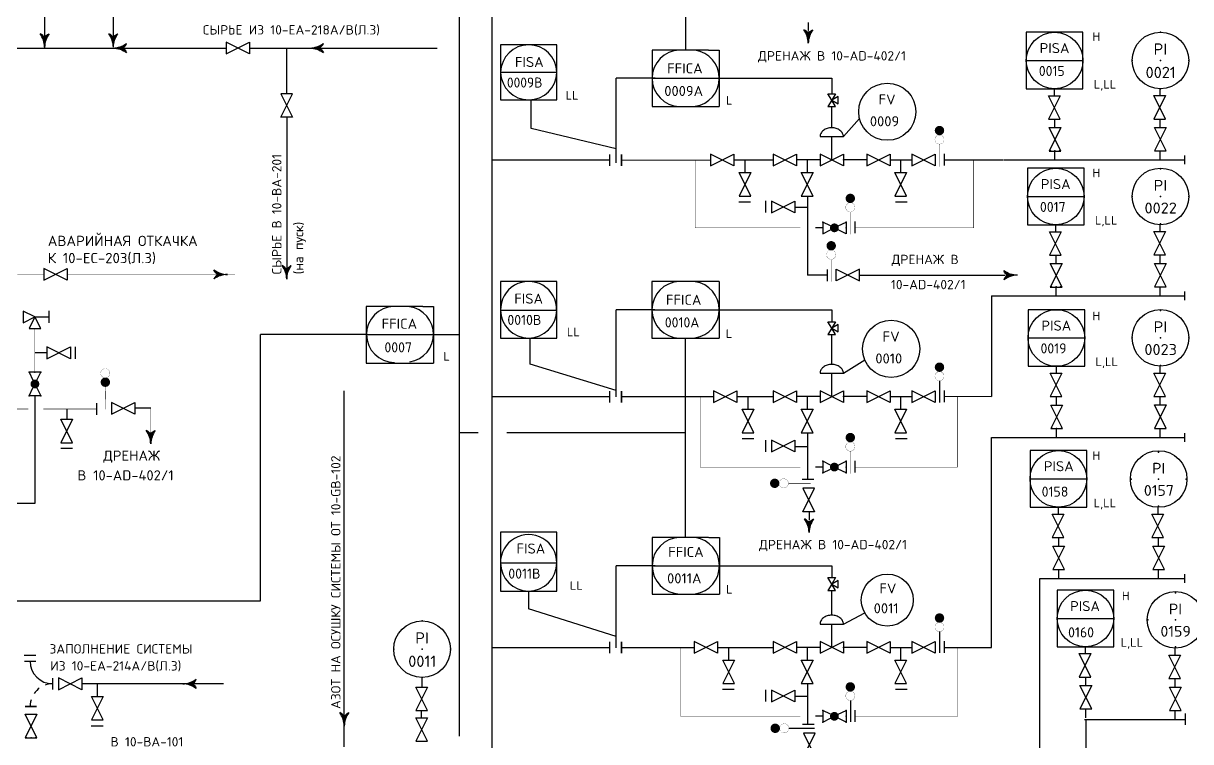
# Model space of a CAD drawing. Extents: x 270 to 589, y 86 to 206.
# Drawn here: x 295.87 to 312.08, y 100.51 to 110.49 of the extents above; entities that cross this region are included whole.
import ezdxf
from ezdxf.enums import TextEntityAlignment as Align

# ---------------------------------------------------------------- set-up
doc = ezdxf.new("R2010")
doc.units = 0
doc.header["$MEASUREMENT"] = 0
for name, pattern in [('DASH', [0.15625, 0.09375, -0.0625]), ('DASHED', [0.1875, 0.125, -0.0625]), ('SDASH', [0.09375, 0.046875, -0.046875])]:
    doc.linetypes.add(name, pattern=pattern)
doc.layers.get('0').update_dxf_attribs({"linetype": 'CONTINUOUS'})
for name, color, linetype in [('IN-ATTRIBS', 7, 'CONTINUOUS'), ('IN-EQUIPMENT', 7, 'CONTINUOUS'), ('IN-INST-TAP', 7, 'CONTINUOUS'), ('IN-INSTRUMENT', 7, 'SDASH'), ('IN-MAJ-PROC', 3, 'CONTINUOUS'), ('IN-MIN-PROC', 7, 'CONTINUOUS')]:
    doc.layers.add(name, color=color, linetype=linetype)
doc.styles.add('ATTRIBS', font='SIMPLEX', dxfattribs={"width": 0.8, "height": 0.125})
doc.styles.add('NARROW', font='simplex', dxfattribs={"width": 0.75, "height": 0.1})
doc.styles.add('S1', font='SIMPLEX.shx')
doc.styles.add('SIMPLEX', font='SIMPLEX')

# ---------------------------------------------------------------- blocks, each defined once
blk = doc.blocks.new('BUBTEXT')
at = {"layer": 'IN-ATTRIBS'}
for p in [(0, 0.25), (-0.25, 0), (0, 0), (0.25, 0), (0, -0.25)]:
    blk.add_point(p, dxfattribs=at)
at = {"layer": 'IN-ATTRIBS', "flags": 1}
for tag, style, width, p in [('IDNUM', 'ATTRIBS', 0.8, (0.009, 0.584)), ('DWGNO', 'ATTRIBS', 0.8, (0.003, 0.447)), ('FILENO', 'ATTRIBS', 0.8, (-0.003, 0.311)), ('LOC', 'ATTRIBS', 0.8, (-0.08, -0.422)), ('SIG', 'ATTRIBS', 0.8, (-0.087, -0.563)), ('INSTALL', 'ATTRIBS', 0.8, (-0.087, -0.699)), ('SERV', 'ATTRIBS', 0.8, (-0.083, -0.838)), ('DATE', 'ATTRIBS', 0.8, (-0.088, -0.969)), ('DES', 'NARROW', 0.75, (-0.087, -1.102)), ('CSYS', 'NARROW', 0.75, (-0.087, -1.243))]:
    blk.add_attdef(tag, text='', height=0.1, dxfattribs=dict(at, style=style, width=width)).set_placement(p, align=Align.CENTER)
at = {"layer": 'IN-ATTRIBS', "style": 'ATTRIBS', "flags": 1}
blk.add_attdef('SYSCDI', text='', height=0.1, dxfattribs=at).set_placement((-0.312, 0.312), align=Align.RIGHT)
at = {"layer": 'IN-ATTRIBS', "style": 'S1'}
for tag, p in [('XT', (0.324, 0.257)), ('A1', (0.323, 0.115)), ('A2', (0.323, -0.035)), ('A3', (0.323, -0.185)), ('RES', (0.323, -0.342))]:
    blk.add_attdef(tag, p, '', height=0.1, dxfattribs=at)
at = {"layer": 'IN-ATTRIBS', "style": 'ATTRIBS'}
blk.add_attdef('SYSCDV', text='', height=0.1, dxfattribs=at).set_placement((-0.312, 0.141), align=Align.RIGHT)
at = {"layer": 'IN-ATTRIBS', "style": 'S1'}
for tag, p in [('INSTTYPE', (0, 0.05)), ('TAGNUM', (0.002, -0.156)), ('MD', (0.402, -0.565)), ('SZ', (0.402, -0.696))]:
    blk.add_attdef(tag, text='', height=0.1, dxfattribs=at).set_placement(p, align=Align.CENTER)
blk = doc.blocks.new('VALVTEXT')
at = {"layer": 'IN-ATTRIBS'}
for p in [(0, 0.0625), (0, 0), (0.25, 0.0625), (0.25, 0), (0, -0.0625), (0.25, -0.0625)]:
    blk.add_point(p, dxfattribs=at)
at = {"layer": 'IN-ATTRIBS', "style": 'S1', "flags": 1}
for tag, p in [('IDNUM', (0.125, 0.5625)), ('DWGNO', (0.125, 0.4375)), ('FILENO', (0.125, 0.3125))]:
    blk.add_attdef(tag, text='', height=0.1, dxfattribs=at).set_placement(p, align=Align.CENTER)
at = {"layer": 'IN-ATTRIBS', "style": 'S1'}
for tag, p in [('MODE', (0.125, 0.078125)), ('SIZE', (0.125, -0.1875))]:
    blk.add_attdef(tag, text='', height=0.1, dxfattribs=at).set_placement(p, align=Align.CENTER)
blk = doc.blocks.new('PH35')
at = {"layer": 'IN-ATTRIBS'}
for p in [(0, 0.25), (-0.25, 0), (0, 0), (0.25, 0), (0, -0.25)]:
    blk.add_point(p, dxfattribs=at)
at = {"layer": 'IN-ATTRIBS', "flags": 1}
for tag, style, width, p in [('IDNUM', 'ATTRIBS', 0.8, (0.009, 0.584)), ('DWGNO', 'ATTRIBS', 0.8, (0.003, 0.447)), ('FILENO', 'ATTRIBS', 0.8, (-0.003, 0.311)), ('LOC', 'ATTRIBS', 0.8, (-0.08, -0.422)), ('SIG', 'ATTRIBS', 0.8, (-0.087, -0.563)), ('INSTALL', 'ATTRIBS', 0.8, (-0.087, -0.699)), ('SERV', 'ATTRIBS', 0.8, (-0.083, -0.838)), ('DATE', 'ATTRIBS', 0.8, (-0.088, -0.969)), ('DES', 'NARROW', 0.75, (-0.087, -1.102)), ('CSYS', 'NARROW', 0.75, (-0.087, -1.243))]:
    blk.add_attdef(tag, text='', height=0.1, dxfattribs=dict(at, style=style, width=width)).set_placement(p, align=Align.CENTER)
at = {"layer": 'IN-ATTRIBS', "style": 'ATTRIBS', "flags": 1}
blk.add_attdef('SYSCDI', text='', height=0.1, dxfattribs=at).set_placement((-0.312, 0.312), align=Align.RIGHT)
at = {"layer": 'IN-ATTRIBS', "style": 'S1'}
for tag, p in [('XT', (0.324, 0.257)), ('A1', (0.323, 0.115)), ('A2', (0.323, -0.035)), ('A3', (0.323, -0.185)), ('RES', (0.323, -0.342))]:
    blk.add_attdef(tag, p, '', height=0.1, dxfattribs=at)
at = {"layer": 'IN-ATTRIBS', "style": 'ATTRIBS'}
blk.add_attdef('SYSCDV', text='', height=0.1, dxfattribs=at).set_placement((-0.312, 0.141), align=Align.RIGHT)
at = {"layer": 'IN-ATTRIBS', "style": 'S1'}
for tag, p in [('INSTTYPE', (0, 0.05)), ('TAGNUM', (0.002, -0.156)), ('MD', (0.402, -0.565)), ('SZ', (0.402, -0.696))]:
    blk.add_attdef(tag, text='', height=0.1, dxfattribs=at).set_placement(p, align=Align.CENTER)

msp = doc.modelspace()

# ---------------------------------------------------------------- linework, layer by layer
at = {"color": 3, "linetype": 'CONTINUOUS'}
for p, q in [((297.123, 110.291), (297.123, 114.91)), ((288.98, 110.147), (298.688, 110.147)), ((299.013, 110.147), (301.616, 110.147)), ((309.313, 101.819), (309.313, 104.737)), ((309.313, 104.737), (309.313, 104.729)), ((309.983, 101.739), (309.983, 102.778)), ((309.983, 98.046), (309.983, 101.739)), ((310.621, 100.82), (310.621, 99.805)), ((310.621, 100.82), (310.621, 100.82))]:
    msp.add_line(p, q, dxfattribs=at)
at = {"color": 5, "linetype": 'CONTINUOUS'}
for p, q in [((296.168, 114.17), (296.168, 110.147)), ((306.77, 110.34), (306.77, 110.375)), ((299.529, 109.512), (299.529, 110.147)), ((299.529, 109.187), (299.529, 106.937)), ((306.759, 108.082), (306.759, 107.523)), ((306.97, 107.649), (306.872, 107.649)), ((307.03, 106.991), (306.759, 106.991)), ((309.548, 106.99), (309.512, 106.99)), ((296.476, 105.132), (296.476, 104.989)), ((297.421, 105.146), (297.642, 105.146)), ((297.642, 104.772), (297.642, 104.807)), ((306.759, 104.794), (306.759, 104.156)), ((306.97, 104.326), (306.872, 104.326)), ((306.781, 103.542), (306.781, 103.577)), ((298.21, 101.313), (298.246, 101.313)), ((306.759, 101.309), (306.759, 100.752)), ((300.328, 100.851), (300.328, 100.887)), ((306.97, 100.863), (306.872, 100.863))]:
    msp.add_line(p, q, dxfattribs=at)
at = {"color": 7, "linetype": 'CONTINUOUS'}
for p, q in [((305.071, 110.12), (305.071, 112.216)), ((301.923, 111.14), (301.923, 100.584)), ((305.387, 110.12), (305.534, 110.12)), ((305.534, 110.12), (305.534, 109.665)), ((302.496, 109.81), (303.281, 109.81)), ((304.104, 108.552), (304.104, 109.727)), ((304.644, 109.727), (304.104, 109.727)), ((305.492, 109.727), (307.095, 109.727)), ((305.534, 109.727), (305.534, 109.334)), ((307.095, 109.727), (307.095, 109.512)), ((302.924, 109.029), (302.924, 109.427)), ((305.387, 109.334), (305.534, 109.334)), ((307.095, 109.039), (307.095, 109.333)), ((307.258, 108.917), (307.482, 109.168)), ((304.104, 108.746), (302.924, 109.029)), ((305.532, 106.904), (305.532, 106.449)), ((301.421, 106.558), (301.567, 106.558)), ((301.567, 106.558), (301.567, 106.103)), ((302.499, 106.506), (303.277, 106.506)), ((304.104, 105.299), (304.104, 106.51)), ((304.641, 106.51), (304.104, 106.51)), ((305.489, 106.51), (307.095, 106.51)), ((307.095, 106.51), (307.095, 106.345)), ((305.532, 106.449), (305.532, 106.117)), ((299.165, 102.468), (299.165, 106.165)), ((300.634, 106.165), (299.165, 106.165)), ((301.567, 106.165), (301.923, 106.165)), ((307.095, 105.751), (307.095, 106.166)), ((301.567, 106.103), (301.567, 105.771)), ((302.907, 105.756), (302.907, 106.117)), ((305.063, 106.117), (305.063, 103.348)), ((305.385, 106.117), (305.532, 106.117)), ((301.421, 105.771), (301.567, 105.771)), ((304.104, 105.389), (302.907, 105.756)), ((307.258, 105.629), (307.553, 105.816)), ((301.923, 104.805), (302.185, 104.805)), ((302.583, 104.805), (305.063, 104.805)), ((305.389, 103.348), (305.536, 103.348)), ((305.536, 103.348), (305.536, 102.893)), ((302.496, 102.993), (303.281, 102.993)), ((304.104, 101.815), (304.104, 102.954)), ((304.644, 102.954), (304.104, 102.954)), ((305.493, 102.954), (307.095, 102.954)), ((307.095, 102.954), (307.095, 102.789)), ((305.536, 102.893), (305.536, 102.561)), ((302.888, 102.603), (302.888, 102.356)), ((307.095, 102.266), (307.095, 102.61)), ((295.46, 102.468), (299.165, 102.468)), ((305.389, 102.561), (305.536, 102.561)), ((304.104, 101.973), (302.888, 102.356)), ((307.258, 102.144), (307.554, 102.298))]:
    msp.add_line(p, q, dxfattribs=at)
at = {"linetype": 'CONTINUOUS'}
for p, q in [((309.797, 109.974), (310.583, 109.974)), ((304.601, 109.727), (305.534, 109.727)), ((309.813, 108.085), (310.599, 108.085)), ((304.599, 106.51), (305.532, 106.51)), ((300.634, 106.165), (301.567, 106.165)), ((309.821, 106.119), (310.607, 106.119)), ((309.849, 104.16), (310.636, 104.16)), ((304.602, 102.954), (305.536, 102.954)), ((310.225, 102.222), (311.011, 102.222))]:
    msp.add_line(p, q, dxfattribs=at)
at = {"color": 2, "linetype": 'CONTINUOUS'}
for p, q in [((310.19, 109.484), (310.19, 109.581)), ((311.653, 109.486), (311.653, 109.582)), ((310.193, 109.041), (310.193, 109.159)), ((311.656, 109.043), (311.656, 109.161)), ((310.206, 107.595), (310.206, 107.692)), ((311.653, 107.597), (311.653, 107.693)), ((310.209, 107.152), (310.209, 107.27)), ((311.656, 107.154), (311.656, 107.272)), ((310.214, 105.629), (310.214, 105.726)), ((311.653, 105.631), (311.653, 105.727)), ((308.591, 105.524), (308.591, 105.224)), ((310.217, 105.186), (310.217, 105.304)), ((311.656, 105.188), (311.656, 105.306)), ((310.242, 103.67), (310.242, 103.766)), ((311.628, 103.67), (311.628, 103.766)), ((310.246, 103.227), (310.246, 103.345)), ((311.631, 103.227), (311.631, 103.345)), ((308.591, 102.04), (308.591, 101.743)), ((310.618, 101.733), (310.618, 101.829)), ((311.861, 101.712), (311.861, 101.809)), ((310.621, 101.29), (310.621, 101.408)), ((311.864, 101.269), (311.864, 101.387)), ((307.354, 101.083), (307.354, 100.786)), ((306.5, 100.695), (306.856, 100.695))]:
    msp.add_line(p, q, dxfattribs=at)
at = {"color": 2}
for p, q in [((306.933, 108.917), (307.258, 108.917)), ((307.095, 108.592), (307.095, 108.917)), ((306.933, 108.673), (306.933, 108.511)), ((306.933, 108.511), (307.258, 108.673)), ((307.258, 108.511), (306.933, 108.673)), ((307.258, 108.673), (307.258, 108.511)), ((305.973, 108.091), (305.811, 108.416)), ((305.811, 108.416), (305.973, 108.416)), ((305.973, 108.416), (305.811, 108.091)), ((306.836, 108.091), (306.673, 108.416)), ((306.673, 108.416), (306.836, 108.416)), ((306.836, 108.416), (306.673, 108.091)), ((308.135, 108.091), (307.973, 108.416)), ((308.135, 108.416), (307.973, 108.091)), ((307.973, 108.416), (308.135, 108.416)), ((305.811, 108.091), (305.973, 108.091)), ((306.673, 108.091), (306.836, 108.091)), ((307.973, 108.091), (308.135, 108.091)), ((305.808, 108.01), (305.97, 108.01)), ((306.177, 108.023), (306.177, 107.861)), ((306.258, 107.858), (306.583, 108.021)), ((306.583, 107.858), (306.258, 108.021)), ((306.258, 108.021), (306.258, 107.858)), ((306.583, 108.021), (306.583, 107.858)), ((307.979, 108.01), (308.141, 108.01)), ((307.03, 107.072), (307.03, 106.91)), ((296.201, 105.994), (296.201, 105.831)), ((296.526, 105.831), (296.201, 105.994)), ((296.201, 105.831), (296.526, 105.994)), ((296.526, 105.994), (296.526, 105.831)), ((296.592, 105.994), (296.592, 105.831)), ((306.933, 105.629), (307.258, 105.629)), ((307.095, 105.304), (307.095, 105.629)), ((306.933, 105.385), (306.933, 105.223)), ((306.933, 105.223), (307.258, 105.385)), ((307.258, 105.223), (306.933, 105.385)), ((307.258, 105.385), (307.258, 105.223)), ((308.208, 105.223), (308.533, 105.385)), ((308.533, 105.223), (308.208, 105.385)), ((308.208, 105.385), (308.208, 105.223)), ((308.533, 105.385), (308.533, 105.223)), ((306.015, 104.803), (305.853, 105.128)), ((305.853, 105.128), (306.015, 105.128)), ((306.015, 105.128), (305.853, 104.803)), ((306.836, 104.803), (306.673, 105.128)), ((306.673, 105.128), (306.836, 105.128)), ((306.836, 105.128), (306.673, 104.803)), ((308.135, 104.803), (307.973, 105.128)), ((308.135, 105.128), (307.973, 104.803)), ((307.973, 105.128), (308.135, 105.128)), ((296.557, 104.989), (296.395, 104.664)), ((296.557, 104.664), (296.395, 104.989)), ((296.395, 104.989), (296.557, 104.989)), ((305.85, 104.722), (306.013, 104.722)), ((305.853, 104.803), (306.015, 104.803)), ((306.177, 104.7), (306.177, 104.538)), ((306.258, 104.697), (306.258, 104.535)), ((306.583, 104.535), (306.258, 104.697)), ((306.258, 104.535), (306.583, 104.697)), ((306.583, 104.697), (306.583, 104.535)), ((306.673, 104.803), (306.836, 104.803)), ((307.973, 104.803), (308.135, 104.803)), ((307.979, 104.722), (308.141, 104.722)), ((296.395, 104.664), (296.557, 104.664)), ((296.395, 104.588), (296.557, 104.588)), ((306.933, 102.144), (307.258, 102.144)), ((307.095, 101.819), (307.095, 102.144)), ((307.258, 101.738), (306.933, 101.901)), ((306.933, 101.738), (307.258, 101.901)), ((306.933, 101.901), (306.933, 101.738)), ((307.258, 101.901), (307.258, 101.738)), ((305.746, 101.643), (305.583, 101.318)), ((305.746, 101.318), (305.583, 101.643)), ((305.583, 101.643), (305.746, 101.643)), ((306.836, 101.643), (306.673, 101.318)), ((306.836, 101.318), (306.673, 101.643)), ((306.673, 101.643), (306.836, 101.643)), ((308.135, 101.643), (307.973, 101.318)), ((308.135, 101.318), (307.973, 101.643)), ((307.973, 101.643), (308.135, 101.643)), ((305.583, 101.318), (305.746, 101.318)), ((306.673, 101.318), (306.836, 101.318)), ((307.973, 101.318), (308.135, 101.318)), ((296.982, 101.137), (296.82, 100.812)), ((296.82, 101.137), (296.982, 101.137)), ((296.982, 100.812), (296.82, 101.137)), ((305.58, 101.237), (305.743, 101.237)), ((306.177, 101.228), (306.177, 101.066)), ((306.258, 101.063), (306.583, 101.226)), ((306.583, 101.063), (306.258, 101.226)), ((306.258, 101.226), (306.258, 101.063)), ((306.583, 101.226), (306.583, 101.063)), ((307.979, 101.237), (308.141, 101.237)), ((296.82, 100.812), (296.982, 100.812)), ((296.817, 100.731), (296.979, 100.731))]:
    msp.add_line(p, q, dxfattribs=at)
at = {"color": 5}
for p, q in [((305.895, 108.416), (305.895, 108.592)), ((306.758, 108.416), (306.758, 108.592)), ((308.057, 108.416), (308.057, 108.592)), ((306.583, 107.936), (306.759, 107.936)), ((306.759, 107.596), (306.759, 106.991)), ((296.201, 105.912), (296.031, 105.912)), ((296.887, 105.212), (296.887, 105.049)), ((305.937, 105.128), (305.937, 105.304)), ((306.758, 105.128), (306.758, 105.304)), ((308.057, 105.128), (308.057, 105.304)), ((306.583, 104.613), (306.759, 104.613)), ((306.684, 104.156), (306.846, 104.156)), ((305.668, 101.643), (305.668, 101.819)), ((306.758, 101.643), (306.758, 101.819)), ((308.057, 101.643), (308.057, 101.819)), ((296.904, 101.137), (296.904, 101.313)), ((306.583, 101.141), (306.759, 101.141)), ((306.691, 100.752), (306.853, 100.752))]:
    msp.add_line(p, q, dxfattribs=at)
for points in [[(306.77, 110.215, 0.150368), (306.708, 110.402)], [(306.77, 110.34, 0.206864), (306.708, 110.402)], [(306.77, 110.34, -0.206864), (306.833, 110.402)], [(296.168, 110.158, 0.150368), (296.106, 110.346, 0.150368)], [(296.168, 110.283, 0.206864), (296.106, 110.346, 0.206864)], [(296.168, 110.283, -0.206864), (296.231, 110.346, -0.206864)], [(299.529, 107.062, 0.206864), (299.467, 107.124, 0.206864)], [(299.529, 107.062, -0.206864), (299.592, 107.124, -0.206864)], [(299.529, 106.937, -0.150368), (299.592, 107.124, -0.150368)], [(309.548, 106.99, -0.206864), (309.485, 107.053)], [(309.673, 106.99, -0.150368), (309.485, 107.053)], [(309.548, 106.99, 0.206864), (309.485, 106.928)], [(297.642, 104.647, 0.150368), (297.58, 104.835, 0.150368)], [(297.642, 104.772, 0.206864), (297.58, 104.835, 0.206864)], [(297.642, 104.772, -0.206864), (297.705, 104.835, -0.206864)], [(306.781, 103.417, 0.150368), (306.719, 103.604)], [(306.781, 103.542, 0.206864), (306.719, 103.604)], [(306.781, 103.542, -0.206864), (306.844, 103.604)], [(298.085, 101.313, 0.150368), (298.273, 101.376, 0.150368)], [(298.21, 101.313, 0.206864), (298.273, 101.376, 0.206864)], [(298.21, 101.313, -0.206864), (298.273, 101.251, -0.206864)], [(300.328, 100.851, 0.206864), (300.266, 100.914)], [(300.328, 100.726, 0.150368), (300.266, 100.914)], [(300.328, 100.851, -0.206864), (300.391, 100.914)]]:
    msp.add_lwpolyline(points, format="xyb", dxfattribs=at)
at = {"color": 5, "linetype": 'CONTINUOUS'}
for points, const_width in [([(306.77, 110.36), (306.77, 110.36)], 0.04), ([(306.77, 110.389), (306.77, 110.34)], 0.006), ([(309.499, 106.99), (309.548, 106.99)], 0.006), ([(309.528, 106.99), (309.528, 106.99)], 0.04), ([(295.703, 105.132), (295.942, 105.132)], 0.006), ([(296.151, 105.132), (296.887, 105.132)], 0.006), ([(297.642, 105.146), (297.642, 104.821)], 0.006), ([(297.642, 104.792), (297.642, 104.792)], 0.04), ([(297.642, 104.821), (297.642, 104.772)], 0.006), ([(306.781, 103.562), (306.781, 103.562)], 0.04), ([(306.781, 103.59), (306.781, 103.542)], 0.006), ([(298.259, 101.313), (298.21, 101.313)], 0.006), ([(298.231, 101.313), (298.231, 101.313)], 0.04), ([(300.328, 100.872), (300.328, 100.872)], 0.04), ([(300.328, 100.9), (300.328, 100.851)], 0.006)]:
    msp.add_lwpolyline(points, dxfattribs=dict(at, const_width=const_width))
for points in [[(309.797, 110.367), (309.797, 109.581), (310.583, 109.581), (310.583, 110.367)], [(309.813, 108.478), (309.813, 107.692), (310.599, 107.692), (310.599, 108.478)], [(309.821, 106.512), (309.821, 105.726), (310.607, 105.726), (310.607, 106.512)], [(309.849, 104.553), (309.849, 103.766), (310.636, 103.766), (310.636, 104.553)], [(310.225, 102.616), (310.225, 101.829), (311.011, 101.829), (311.011, 102.616)]]:
    msp.add_lwpolyline(points, close=True)
at = {"color": 3}
for points in [[(297.123, 110.283, 0.206864), (297.061, 110.346, 0.206864)], [(297.123, 110.158, -0.150368), (297.186, 110.346, -0.150368)], [(297.123, 110.283, -0.206864), (297.186, 110.346, -0.206864)], [(297.243, 110.147, 0.206864), (297.306, 110.209, 0.206864)], [(299.976, 110.147, 0.206864), (300.039, 110.209, 0.206864)], [(297.118, 110.147, -0.150368), (297.306, 110.084, -0.150368)], [(297.243, 110.147, -0.206864), (297.306, 110.084, -0.206864)], [(299.851, 110.147, -0.150368), (300.039, 110.084, -0.150368)], [(299.976, 110.147, -0.206864), (300.039, 110.084, -0.206864)]]:
    msp.add_lwpolyline(points, format="xyb", dxfattribs=at)
at = {"color": 2}
for points in [[(298.688, 110.065), (299.013, 110.228), (299.013, 110.065), (298.688, 110.228)], [(299.448, 109.512), (299.611, 109.187), (299.448, 109.187), (299.611, 109.512)], [(310.265, 109.159), (310.103, 109.484), (310.265, 109.484), (310.103, 109.159)], [(311.728, 109.161), (311.566, 109.486), (311.728, 109.486), (311.566, 109.161)], [(310.276, 108.716), (310.114, 109.041), (310.276, 109.041), (310.114, 108.716)], [(311.739, 108.718), (311.577, 109.043), (311.739, 109.043), (311.577, 108.718)], [(305.413, 108.511), (305.738, 108.673), (305.738, 108.511), (305.413, 108.673)], [(308.208, 108.511), (308.533, 108.673), (308.533, 108.511), (308.208, 108.673)], [(310.281, 107.27), (310.119, 107.595), (310.281, 107.595), (310.119, 107.27)], [(311.728, 107.272), (311.566, 107.597), (311.728, 107.597), (311.566, 107.272)], [(310.293, 106.827), (310.13, 107.152), (310.293, 107.152), (310.13, 106.827)], [(311.739, 106.829), (311.577, 107.154), (311.739, 107.154), (311.577, 106.829)], [(296.158, 106.921), (296.483, 107.083), (296.483, 106.921), (296.158, 107.083)], [(296.115, 106.249), (296.034, 106.412), (295.871, 106.493), (295.871, 106.33), (296.034, 106.412), (295.953, 106.249)], [(310.289, 105.304), (310.127, 105.629), (310.289, 105.629), (310.127, 105.304)], [(311.728, 105.306), (311.566, 105.631), (311.728, 105.631), (311.566, 105.306)], [(305.455, 105.223), (305.78, 105.385), (305.78, 105.223), (305.455, 105.385)], [(297.096, 105.058), (297.421, 105.221), (297.421, 105.058), (297.096, 105.221)], [(310.301, 104.861), (310.138, 105.186), (310.301, 105.186), (310.138, 104.861)], [(311.739, 104.863), (311.577, 105.188), (311.739, 105.188), (311.577, 104.863)], [(310.318, 103.345), (310.155, 103.67), (310.318, 103.67), (310.155, 103.345)], [(311.703, 103.345), (311.541, 103.67), (311.703, 103.67), (311.541, 103.345)], [(310.329, 102.902), (310.166, 103.227), (310.329, 103.227), (310.166, 102.902)], [(311.715, 102.902), (311.552, 103.227), (311.715, 103.227), (311.552, 102.902)], [(305.186, 101.738), (305.511, 101.901), (305.511, 101.738), (305.186, 101.901)], [(308.208, 101.738), (308.533, 101.901), (308.533, 101.738), (308.208, 101.901)], [(310.693, 101.408), (310.531, 101.733), (310.693, 101.733), (310.531, 101.408)], [(311.936, 101.387), (311.774, 101.712), (311.936, 101.712), (311.774, 101.387)], [(296.361, 101.232), (296.686, 101.395), (296.686, 101.232), (296.361, 101.395)], [(310.705, 100.965), (310.542, 101.29), (310.705, 101.29), (310.542, 100.965)], [(301.484, 100.943), (301.321, 101.268), (301.484, 101.268), (301.321, 100.943)], [(311.948, 100.944), (311.785, 101.269), (311.948, 101.269), (311.785, 100.944)], [(296.061, 100.565), (295.898, 100.89), (296.061, 100.89), (295.898, 100.565)], [(301.484, 100.516), (301.321, 100.841), (301.484, 100.841), (301.321, 100.516)]]:
    msp.add_lwpolyline(points, close=True, dxfattribs=at)
for points in [[(303.281, 109.738), (303.281, 110.192), (302.495, 110.192), (302.495, 109.738)], [(305.384, 110.12), (304.601, 110.12), (304.601, 109.667)], [(302.495, 109.738), (302.495, 109.427), (303.281, 109.427), (303.281, 109.738)], [(304.601, 109.667), (304.601, 109.334), (305.387, 109.334)], [(303.281, 106.45), (303.281, 106.904), (302.495, 106.904), (302.495, 106.45)], [(305.532, 106.904), (304.599, 106.904), (304.599, 106.45)], [(301.418, 106.558), (300.634, 106.558), (300.634, 106.104)], [(302.495, 106.45), (302.495, 106.117), (303.281, 106.117), (303.281, 106.45)], [(304.599, 106.45), (304.599, 106.117), (305.385, 106.117)], [(300.634, 106.104), (300.634, 105.771), (301.421, 105.771)], [(303.281, 102.965), (303.281, 103.419), (302.495, 103.419), (302.495, 102.965)], [(305.386, 103.348), (304.602, 103.348), (304.602, 102.894)], [(302.495, 102.965), (302.495, 102.603), (303.281, 102.603), (303.281, 102.965)], [(304.602, 102.894), (304.602, 102.561), (305.389, 102.561)]]:
    msp.add_lwpolyline(points)
at = {"color": 7, "linetype": 'CONTINUOUS'}
for points in [[(307.095, 109.422), (307.043, 109.512), (307.147, 109.512)], [(307.095, 109.422), (307.043, 109.333), (307.147, 109.333)], [(307.095, 109.422), (307.185, 109.371), (307.185, 109.474)], [(307.095, 106.256), (307.043, 106.345), (307.147, 106.345)], [(307.095, 106.256), (307.185, 106.204), (307.185, 106.308)], [(307.095, 106.256), (307.043, 106.166), (307.147, 106.166)], [(307.095, 102.7), (307.043, 102.789), (307.147, 102.789)], [(307.095, 102.7), (307.185, 102.648), (307.185, 102.751)], [(307.095, 102.7), (307.043, 102.61), (307.147, 102.61)]]:
    msp.add_lwpolyline(points, close=True, dxfattribs=at)
at = {"color": 2}
for points, const_width in [([(308.559, 109.001, 1), (308.624, 109.001, 1)], 0.065), ([(308.528, 108.876, 1), (308.655, 108.876, 1)], 0.0025), ([(307.321, 108.058, 1), (307.386, 108.058, 1)], 0.065), ([(307.29, 107.933, 1), (307.418, 107.933, 1)], 0.0025), ([(307.102, 107.649, 1), (307.163, 107.649, 1)], 0.0609), ([(307.056, 107.4, 1), (307.121, 107.4, 1)], 0.065), ([(307.024, 107.275, 1), (307.152, 107.275, 1)], 0.0025), ([(296.947, 105.629, -1), (297.075, 105.629, -1)], 0.0025), ([(308.559, 105.713, 1), (308.624, 105.713, 1)], 0.065), ([(296.034, 105.51, 1), (296.034, 105.449, 1)], 0.0609), ([(296.979, 105.504, -1), (297.044, 105.504, -1)], 0.065), ([(308.528, 105.588, 1), (308.655, 105.588, 1)], 0.0025), ([(307.321, 104.735, 1), (307.386, 104.735, 1)], 0.065), ([(307.29, 104.61, 1), (307.418, 104.61, 1)], 0.0025), ([(307.102, 104.325, 1), (307.163, 104.325, 1)], 0.0609), ([(306.304, 104.132, -1), (306.304, 104.067, -1)], 0.065), ([(306.429, 104.163, -1), (306.429, 104.035, -1)], 0.0025), ([(308.559, 102.228, 1), (308.624, 102.228, 1)], 0.065), ([(308.528, 102.103, 1), (308.655, 102.103, 1)], 0.0025), ([(307.321, 101.271, 1), (307.386, 101.271, 1)], 0.065), ([(307.29, 101.146, 1), (307.418, 101.146, 1)], 0.0025), ([(307.102, 100.862, 1), (307.163, 100.862, 1)], 0.0609), ([(306.311, 100.728, -1), (306.311, 100.663, -1)], 0.065), ([(306.436, 100.759, -1), (306.436, 100.632, -1)], 0.0025)]:
    msp.add_lwpolyline(points, format="xyb", close=True, dxfattribs=dict(at, const_width=const_width))
for points in [[(307.258, 108.917, 0.126822), (307.246, 108.962, 0.10607), (307.21, 109.003, 0.085783), (307.159, 109.029, 0.075445), (307.095, 109.039, 0.075445), (307.031, 109.029, 0.085783), (306.98, 109.003, 0.10607), (306.944, 108.962, 0.126822), (306.933, 108.917, 0.126822)], [(307.258, 105.629, 0.126822), (307.246, 105.674, 0.10607), (307.21, 105.715, 0.085783), (307.159, 105.741, 0.075445), (307.095, 105.751, 0.075445), (307.031, 105.741, 0.085783), (306.98, 105.715, 0.10607), (306.944, 105.674, 0.126822), (306.933, 105.629, 0.126822)], [(307.258, 102.144, 0.126822), (307.246, 102.189, 0.10607), (307.21, 102.231, 0.085783), (307.159, 102.257, 0.075445), (307.095, 102.266, 0.075445), (307.031, 102.257, 0.085783), (306.98, 102.231, 0.10607), (306.944, 102.189, 0.126822), (306.933, 102.144, 0.126822)]]:
    msp.add_lwpolyline(points, format="xyb", dxfattribs=at)
at = {"color": 2, "const_width": 0.005}
for points in [[(308.591, 108.814), (308.591, 108.501)], [(307.354, 107.871), (307.354, 107.558)], [(307.088, 107.213), (307.088, 106.9)], [(297.011, 105.441), (297.012, 105.129)], [(307.354, 104.547), (307.354, 104.235)], [(306.492, 104.099), (306.804, 104.099)]]:
    msp.add_lwpolyline(points, dxfattribs=at)
at = {"color": 2}
for points in [[(307.078, 107.676), (306.97, 107.73), (306.97, 107.568), (307.078, 107.622)], [(307.187, 107.676), (307.295, 107.73), (307.295, 107.568), (307.187, 107.622)], [(296.061, 105.534), (296.115, 105.642), (295.953, 105.642), (296.007, 105.534)], [(296.061, 105.425), (296.115, 105.317), (295.953, 105.317), (296.007, 105.425)], [(307.078, 104.353), (306.97, 104.407), (306.97, 104.244), (307.078, 104.298)], [(307.187, 104.353), (307.295, 104.407), (307.295, 104.244), (307.187, 104.298)], [(307.078, 100.89), (306.97, 100.944), (306.97, 100.781), (307.078, 100.835)], [(307.187, 100.89), (307.295, 100.944), (307.295, 100.781), (307.187, 100.835)]]:
    msp.add_lwpolyline(points, dxfattribs=at)
for centre, radius in [((310.19, 109.974), 0.393), ((311.659, 109.975), 0.393), ((307.867, 109.263), 0.397), ((310.206, 108.085), 0.393), ((311.659, 108.086), 0.393), ((310.214, 106.119), 0.393), ((311.659, 106.12), 0.393), ((307.92, 105.967), 0.397), ((310.242, 104.16), 0.393), ((311.634, 104.159), 0.393), ((307.867, 102.477), 0.361), ((310.618, 102.222), 0.393), ((311.867, 102.202), 0.393), ((301.408, 101.794), 0.393)]:
    msp.add_circle(centre, radius)
at = {"color": 5}
for centre, start, end in [((307.106, 110.207), 144.4623, 178.6678), ((296.504, 110.15), 144.4623, 178.6678), ((299.194, 106.929), 1.3322, 35.5377), ((309.681, 106.655), 91.3322, 125.5377), ((297.978, 104.639), 144.4623, 178.6678), ((307.117, 103.409), 144.4623, 178.6678), ((298.077, 100.977), 54.4623, 88.6678), ((300.664, 100.719), 144.4623, 178.6678)]:
    msp.add_arc(centre, 0.336, start, end, dxfattribs=at)
at = {"color": 3}
for centre, start, end in [((296.787, 110.15), 1.3322, 35.5377), ((297.11, 110.483), 271.3322, 305.5377), ((299.843, 110.483), 271.3322, 305.5377)]:
    msp.add_arc(centre, 0.336, start, end, dxfattribs=at)
for centre, radius, start, end in [((302.89, 109.801), 0.391, 1.2785, 178.7215), ((304.994, 109.727), 0.393, 91.677, 180), ((305.146, 109.733), 0.387, 359.1921, 81.9757), ((302.89, 109.818), 0.391, 181.2785, 358.7215), ((304.994, 109.727), 0.393, 180, 268.323), ((305.146, 109.722), 0.387, 278.0243, 0.8079), ((302.888, 106.515), 0.389, 358.5946, 181.4054), ((304.992, 106.51), 0.393, 91.677, 180), ((305.145, 106.517), 0.387, 359.073, 82.018), ((301.028, 106.165), 0.393, 91.677, 180), ((301.179, 106.169), 0.388, 359.2933, 81.8745), ((302.888, 106.506), 0.389, 180.0133, 359.9867), ((304.992, 106.51), 0.393, 180, 268.323), ((305.145, 106.504), 0.387, 277.982, 0.927), ((301.028, 106.172), 0.393, 181.007, 269.33), ((301.179, 106.169), 0.388, 279.1325, 1.7137), ((302.888, 102.995), 0.392, 359.6931, 180.3069), ((304.996, 102.954), 0.393, 91.677, 180), ((305.149, 102.961), 0.387, 359.073, 82.018), ((302.888, 102.995), 0.392, 180.2695, 359.7305), ((304.996, 102.954), 0.393, 180, 268.323), ((305.149, 102.948), 0.387, 277.982, 0.927)]:
    msp.add_arc(centre, radius, start, end)
for p in [(306.933, 108.592), (307.258, 108.592), (306.933, 105.304), (307.258, 105.304), (306.933, 101.819), (307.258, 101.819)]:
    msp.add_point(p)
at = {"color": 5}
for points in [[(306.729, 110.368), (306.724, 110.394), (306.708, 110.402)], [(306.746, 110.332), (306.739, 110.383), (306.729, 110.368), (306.724, 110.394)], [(306.759, 110.294), (306.752, 110.371), (306.746, 110.332), (306.739, 110.383)], [(306.767, 110.255), (306.762, 110.356), (306.759, 110.294), (306.752, 110.371)], [(306.774, 110.255), (306.778, 110.356), (306.782, 110.294), (306.789, 110.371)], [(306.782, 110.294), (306.789, 110.371), (306.794, 110.332), (306.802, 110.383)], [(306.794, 110.332), (306.802, 110.383), (306.812, 110.368), (306.817, 110.394)], [(306.812, 110.368), (306.817, 110.394), (306.833, 110.402)], [(296.127, 110.312), (296.122, 110.338), (296.106, 110.346)], [(296.144, 110.275), (296.137, 110.327), (296.127, 110.312), (296.122, 110.338)], [(296.157, 110.237), (296.15, 110.314), (296.144, 110.275), (296.137, 110.327)], [(296.165, 110.198), (296.16, 110.299), (296.157, 110.237), (296.15, 110.314)], [(296.168, 110.158), (296.168, 110.283), (296.165, 110.198), (296.16, 110.299)], [(296.168, 110.158), (296.168, 110.283), (296.172, 110.198), (296.176, 110.299)], [(296.172, 110.198), (296.176, 110.299), (296.18, 110.237), (296.187, 110.314)], [(296.18, 110.237), (296.187, 110.314), (296.192, 110.275), (296.2, 110.327)], [(296.192, 110.275), (296.2, 110.327), (296.209, 110.312), (296.214, 110.338)], [(296.209, 110.312), (296.214, 110.338), (296.231, 110.346)], [(306.77, 110.215), (306.77, 110.34), (306.767, 110.255), (306.762, 110.356)], [(306.77, 110.215), (306.77, 110.34), (306.774, 110.255), (306.778, 110.356)], [(299.488, 107.09), (299.483, 107.116), (299.467, 107.124)], [(299.505, 107.054), (299.498, 107.106), (299.488, 107.09), (299.483, 107.116)], [(299.554, 107.054), (299.561, 107.106), (299.571, 107.09), (299.576, 107.116)], [(299.571, 107.09), (299.576, 107.116), (299.592, 107.124)], [(299.518, 107.016), (299.511, 107.093), (299.505, 107.054), (299.498, 107.106)], [(299.526, 106.982), (299.521, 107.083), (299.518, 107.021), (299.511, 107.098)], [(299.529, 106.942), (299.529, 107.067), (299.526, 106.982), (299.521, 107.083)], [(299.529, 106.942), (299.529, 107.067), (299.533, 106.982), (299.538, 107.083)], [(299.533, 106.982), (299.538, 107.083), (299.541, 107.021), (299.548, 107.098)], [(299.541, 107.021), (299.548, 107.098), (299.554, 107.059), (299.561, 107.111)], [(309.519, 107.032), (309.493, 107.037), (309.485, 107.053)], [(309.556, 107.015), (309.504, 107.022), (309.519, 107.032), (309.493, 107.037)], [(309.556, 106.966), (309.504, 106.959), (309.519, 106.949), (309.493, 106.944)], [(309.594, 107.002), (309.517, 107.009), (309.556, 107.015), (309.504, 107.022)], [(309.594, 106.979), (309.517, 106.972), (309.556, 106.966), (309.504, 106.959)], [(309.633, 106.994), (309.532, 106.999), (309.594, 107.002), (309.517, 107.009)], [(309.633, 106.987), (309.532, 106.982), (309.594, 106.979), (309.517, 106.972)], [(309.673, 106.99), (309.548, 106.99), (309.633, 106.994), (309.532, 106.999)], [(309.673, 106.99), (309.548, 106.99), (309.633, 106.987), (309.532, 106.982)], [(309.519, 106.949), (309.493, 106.944), (309.485, 106.928)], [(297.601, 104.801), (297.596, 104.827), (297.58, 104.835)], [(297.618, 104.764), (297.611, 104.816), (297.601, 104.801), (297.596, 104.827)], [(297.631, 104.726), (297.623, 104.803), (297.618, 104.764), (297.611, 104.816)], [(297.639, 104.687), (297.634, 104.788), (297.631, 104.726), (297.623, 104.803)], [(297.642, 104.647), (297.642, 104.772), (297.639, 104.687), (297.634, 104.788)], [(297.642, 104.647), (297.642, 104.772), (297.645, 104.687), (297.65, 104.788)], [(297.645, 104.687), (297.65, 104.788), (297.653, 104.726), (297.661, 104.803)], [(297.653, 104.726), (297.661, 104.803), (297.666, 104.764), (297.674, 104.816)], [(297.666, 104.764), (297.674, 104.816), (297.683, 104.801), (297.688, 104.827)], [(297.683, 104.801), (297.688, 104.827), (297.705, 104.835)], [(306.74, 103.57), (306.735, 103.596), (306.719, 103.604)], [(306.757, 103.534), (306.75, 103.585), (306.74, 103.57), (306.735, 103.596)], [(306.77, 103.496), (306.763, 103.573), (306.757, 103.534), (306.75, 103.585)], [(306.778, 103.456), (306.773, 103.558), (306.77, 103.496), (306.763, 103.573)], [(306.781, 103.417), (306.781, 103.542), (306.778, 103.456), (306.773, 103.558)], [(306.781, 103.417), (306.781, 103.542), (306.785, 103.456), (306.79, 103.558)], [(306.785, 103.456), (306.79, 103.558), (306.793, 103.496), (306.8, 103.573)], [(306.793, 103.496), (306.8, 103.573), (306.806, 103.534), (306.813, 103.585)], [(306.806, 103.534), (306.813, 103.585), (306.823, 103.57), (306.828, 103.596)], [(306.823, 103.57), (306.828, 103.596), (306.844, 103.604)], [(298.085, 101.313), (298.21, 101.313), (298.125, 101.316), (298.227, 101.321)], [(298.085, 101.313), (298.21, 101.313), (298.125, 101.31), (298.227, 101.305)], [(298.125, 101.316), (298.227, 101.321), (298.165, 101.324), (298.241, 101.332)], [(298.125, 101.31), (298.227, 101.305), (298.165, 101.302), (298.241, 101.294)], [(298.165, 101.324), (298.241, 101.332), (298.203, 101.337), (298.254, 101.344)], [(298.165, 101.302), (298.241, 101.294), (298.203, 101.289), (298.254, 101.282)], [(298.203, 101.337), (298.254, 101.344), (298.239, 101.354), (298.265, 101.359)], [(298.203, 101.289), (298.254, 101.282), (298.239, 101.272), (298.265, 101.267)], [(298.239, 101.354), (298.265, 101.359), (298.273, 101.376)], [(298.239, 101.272), (298.265, 101.267), (298.273, 101.251)], [(300.287, 100.88), (300.282, 100.906), (300.266, 100.914)], [(300.304, 100.844), (300.297, 100.895), (300.287, 100.88), (300.282, 100.906)], [(300.317, 100.806), (300.31, 100.882), (300.304, 100.844), (300.297, 100.895)], [(300.325, 100.766), (300.32, 100.868), (300.317, 100.806), (300.31, 100.882)], [(300.328, 100.726), (300.328, 100.851), (300.325, 100.766), (300.32, 100.868)], [(300.328, 100.726), (300.328, 100.851), (300.332, 100.766), (300.336, 100.868)], [(300.332, 100.766), (300.336, 100.868), (300.34, 100.806), (300.347, 100.882)], [(300.34, 100.806), (300.347, 100.882), (300.352, 100.844), (300.36, 100.895)], [(300.352, 100.844), (300.36, 100.895), (300.37, 100.88), (300.375, 100.906)], [(300.37, 100.88), (300.375, 100.906), (300.391, 100.914)]]:
    msp.add_solid(points, dxfattribs=at)
at = {"color": 3}
for points in [[(297.082, 110.312), (297.077, 110.338), (297.061, 110.346)], [(297.099, 110.275), (297.092, 110.327), (297.082, 110.312), (297.077, 110.338)], [(297.112, 110.237), (297.105, 110.314), (297.099, 110.275), (297.092, 110.327)], [(297.12, 110.198), (297.115, 110.299), (297.112, 110.237), (297.105, 110.314)], [(297.123, 110.158), (297.123, 110.283), (297.12, 110.198), (297.115, 110.299)], [(297.123, 110.158), (297.123, 110.283), (297.127, 110.198), (297.131, 110.299)], [(297.127, 110.198), (297.131, 110.299), (297.135, 110.237), (297.142, 110.314)], [(297.135, 110.237), (297.142, 110.314), (297.147, 110.275), (297.155, 110.327)], [(297.147, 110.275), (297.155, 110.327), (297.165, 110.312), (297.17, 110.338)], [(297.165, 110.312), (297.17, 110.338), (297.186, 110.346)], [(297.272, 110.188), (297.298, 110.193), (297.306, 110.209)], [(300.005, 110.188), (300.031, 110.193), (300.039, 110.209)], [(297.123, 110.147), (297.248, 110.147), (297.163, 110.15), (297.265, 110.155)], [(297.123, 110.147), (297.248, 110.147), (297.163, 110.143), (297.265, 110.139)], [(297.163, 110.15), (297.265, 110.155), (297.203, 110.158), (297.279, 110.165)], [(297.163, 110.143), (297.265, 110.139), (297.203, 110.135), (297.279, 110.128)], [(297.198, 110.158), (297.274, 110.165), (297.236, 110.171), (297.287, 110.178)], [(297.203, 110.135), (297.279, 110.128), (297.241, 110.123), (297.292, 110.115)], [(297.236, 110.171), (297.287, 110.178), (297.272, 110.188), (297.298, 110.193)], [(297.236, 110.123), (297.287, 110.115), (297.272, 110.105), (297.298, 110.1)], [(297.272, 110.105), (297.298, 110.1), (297.306, 110.084)], [(299.856, 110.147), (299.981, 110.147), (299.896, 110.15), (299.998, 110.155)], [(299.856, 110.147), (299.981, 110.147), (299.896, 110.143), (299.998, 110.139)], [(299.896, 110.15), (299.998, 110.155), (299.936, 110.158), (300.012, 110.165)], [(299.896, 110.143), (299.998, 110.139), (299.936, 110.135), (300.012, 110.128)], [(299.93, 110.158), (300.007, 110.165), (299.968, 110.171), (300.02, 110.178)], [(299.936, 110.135), (300.012, 110.128), (299.974, 110.123), (300.025, 110.115)], [(299.968, 110.171), (300.02, 110.178), (300.005, 110.188), (300.031, 110.193)], [(299.968, 110.123), (300.02, 110.115), (300.005, 110.105), (300.031, 110.1)], [(300.005, 110.105), (300.031, 110.1), (300.039, 110.084)]]:
    msp.add_solid(points, dxfattribs=at)
at = {"layer": 'IN-ATTRIBS', "color": 2}
for p in [(310.131, 108.717), (310.193, 108.717), (310.256, 108.717), (306.97, 107.73), (306.97, 107.649), (307.295, 107.73), (307.295, 107.649), (310.147, 106.828), (310.209, 106.828), (310.272, 106.828), (310.155, 104.862), (310.217, 104.862), (310.28, 104.862), (306.97, 104.407), (307.295, 104.407), (306.97, 104.325), (306.97, 104.244), (307.295, 104.325), (307.295, 104.244), (306.97, 100.944), (306.97, 100.862), (307.295, 100.944), (307.295, 100.862), (306.97, 100.781), (307.295, 100.781)]:
    msp.add_point(p, dxfattribs=at)
at = {"layer": 'IN-ATTRIBS', "color": 7}
for p in [(295.917, 100.565), (295.98, 100.565), (296.042, 100.565)]:
    msp.add_point(p, dxfattribs=at)
at = {"layer": 'IN-EQUIPMENT', "color": 3}
for points, const_width in [([(304.014, 108.67), (304.014, 108.509)], 0.0195), ([(304.177, 108.67), (304.177, 108.509)], 0.0195), ([(311.995, 108.655), (311.995, 108.53)], 0.015), ([(311.995, 106.766), (311.995, 106.641)], 0.015), ([(304.014, 105.382), (304.014, 105.221)], 0.0195), ([(304.177, 105.382), (304.177, 105.221)], 0.0195), ([(311.995, 104.8), (311.995, 104.675)], 0.015), ([(311.995, 102.84), (311.995, 102.715)], 0.015), ([(304.014, 101.898), (304.014, 101.736)], 0.0195), ([(304.177, 101.898), (304.177, 101.736)], 0.0195), ([(312.003, 100.904), (312.003, 100.741)], 0.0195)]:
    msp.add_lwpolyline(points, dxfattribs=dict(at, const_width=const_width))
at = {"layer": 'IN-EQUIPMENT', "color": 5, "const_width": 0.0195}
for points in [[(295.884, 101.71), (296.047, 101.71)], [(295.886, 101.626), (296.048, 101.626)], [(296.279, 101.232), (296.279, 101.395)], [(296.058, 100.998), (295.896, 100.998)]]:
    msp.add_lwpolyline(points, dxfattribs=at)
at = {"layer": 'IN-INST-TAP', "color": 2}
for p, q in [((310.193, 108.592), (310.193, 108.717)), ((311.656, 108.593), (311.656, 108.718)), ((310.209, 106.703), (310.209, 106.828)), ((311.656, 106.704), (311.656, 106.829)), ((310.217, 104.737), (310.217, 104.862)), ((311.656, 104.738), (311.656, 104.863)), ((310.246, 102.778), (310.246, 102.903)), ((311.631, 102.778), (311.631, 102.903)), ((310.621, 100.84), (310.621, 100.965)), ((311.865, 100.82), (311.865, 100.945))]:
    msp.add_line(p, q, dxfattribs=at)
at = {"layer": 'IN-MAJ-PROC', "color": 3}
for p, q in [((302.381, 94.507), (302.381, 112.358)), ((302.381, 108.592), (304.014, 108.592)), ((304.177, 108.59), (305.413, 108.592)), ((305.738, 108.592), (306.283, 108.592)), ((306.933, 108.592), (306.608, 108.592)), ((307.583, 108.592), (307.258, 108.592)), ((307.907, 108.592), (308.208, 108.592)), ((308.66, 108.592), (309.47, 108.592)), ((309.478, 108.592), (311.99, 108.592)), ((309.313, 106.703), (309.313, 105.304)), ((309.313, 106.703), (311.99, 106.703)), ((302.381, 105.304), (303.743, 105.304)), ((303.743, 105.304), (304.018, 105.304)), ((304.179, 105.304), (305.455, 105.304)), ((305.78, 105.304), (306.283, 105.304)), ((306.933, 105.304), (306.608, 105.304)), ((307.583, 105.304), (307.258, 105.304)), ((307.907, 105.304), (308.208, 105.304)), ((308.66, 105.309), (309.313, 105.304)), ((309.313, 104.737), (311.99, 104.737)), ((309.983, 102.778), (311.99, 102.778)), ((302.381, 101.819), (303.743, 101.819)), ((303.743, 101.819), (304.018, 101.819)), ((304.179, 101.819), (305.186, 101.819)), ((305.511, 101.819), (306.283, 101.819)), ((306.933, 101.819), (306.608, 101.819)), ((307.583, 101.819), (307.258, 101.819)), ((307.907, 101.819), (308.208, 101.819)), ((308.66, 101.819), (309.313, 101.819)), ((310.605, 100.82), (312.003, 100.82))]:
    msp.add_line(p, q, dxfattribs=at)
at = {"layer": 'IN-MAJ-PROC', "color": 3, "const_width": 0.03}
msp.add_lwpolyline([(311.994, 100.82), (312.003, 100.82)], dxfattribs=at)
at = {"layer": 'IN-MIN-PROC', "color": 5, "linetype": 'CONTINUOUS'}
for p, q in [((306.77, 110.503), (306.77, 110.389)), ((307.482, 106.99), (309.499, 106.99)), ((300.328, 100.438), (300.328, 105.384)), ((306.781, 103.705), (306.781, 103.59))]:
    msp.add_line(p, q, dxfattribs=at)
at = {"layer": 'IN-MIN-PROC', "color": 2}
for p, q in [((308.66, 108.516), (308.66, 108.678)), ((307.423, 107.573), (307.423, 107.735)), ((307.482, 107.077), (307.157, 106.915)), ((307.157, 106.915), (307.157, 107.077)), ((307.157, 107.077), (307.482, 106.915)), ((307.482, 106.915), (307.482, 107.077)), ((296.228, 106.498), (296.228, 106.33)), ((296.035, 106.414), (296.228, 106.414)), ((308.66, 105.228), (308.66, 105.39)), ((307.423, 104.249), (307.423, 104.412)), ((308.66, 101.743), (308.66, 101.905)), ((301.402, 100.841), (301.402, 100.943)), ((307.423, 100.786), (307.423, 100.948))]:
    msp.add_line(p, q, dxfattribs=at)
at = {"layer": 'IN-MIN-PROC', "color": 5}
for p, q in [((296.034, 105.317), (296.034, 103.817)), ((296.034, 103.817), (295.293, 103.817)), ((298.651, 101.313), (296.686, 101.313))]:
    msp.add_line(p, q, dxfattribs=at)
at = {"layer": 'IN-MIN-PROC', "color": 7}
msp.add_line((301.411, 101.268), (301.411, 101.401), dxfattribs=at)
at = {"layer": 'IN-MIN-PROC', "color": 5, "const_width": 0.005}
for points in [[(305.201, 108.586), (305.201, 107.649), (306.659, 107.649)], [(307.423, 107.649), (309.066, 107.649), (309.066, 108.592)], [(295.792, 107.002), (296.158, 107.002)], [(296.483, 107.002), (298.812, 107.002)], [(296.034, 106.249), (296.034, 105.642)], [(305.268, 105.298), (305.268, 104.325), (306.659, 104.325)], [(307.423, 104.325), (308.839, 104.325), (308.839, 105.304)], [(304.998, 101.814), (304.998, 100.862), (306.659, 100.862)], [(307.423, 100.862), (308.847, 100.862), (308.847, 101.819)]]:
    msp.add_lwpolyline(points, dxfattribs=at)
at = {"layer": 'IN-MIN-PROC', "color": 2}
for points in [[(306.608, 108.511), (306.283, 108.673), (306.283, 108.511), (306.608, 108.673)], [(307.908, 108.511), (307.583, 108.673), (307.583, 108.511), (307.908, 108.673)], [(306.608, 105.223), (306.283, 105.385), (306.283, 105.223), (306.608, 105.385)], [(307.908, 105.223), (307.583, 105.385), (307.583, 105.223), (307.908, 105.385)], [(306.695, 103.705), (306.857, 104.03), (306.695, 104.03), (306.857, 103.705)], [(306.608, 101.738), (306.283, 101.901), (306.283, 101.738), (306.608, 101.901)], [(307.908, 101.738), (307.583, 101.901), (307.583, 101.738), (307.908, 101.901)], [(306.702, 100.301), (306.864, 100.626), (306.702, 100.626), (306.864, 100.301)]]:
    msp.add_lwpolyline(points, close=True, dxfattribs=at)
at = {"layer": 'IN-MIN-PROC', "color": 5}
for points in [[(298.581, 107.001, -0.206864), (298.519, 107.064, -0.206864)], [(298.581, 107.001, 0.206864), (298.519, 106.939, 0.206864)], [(298.706, 107.001, 0.150368), (298.519, 106.939, 0.150368)]]:
    msp.add_lwpolyline(points, format="xyb", dxfattribs=at)
for centre, radius, start, end in [((298.714, 107.337), 0.336, 234.4623, 268.6678), ((296.279, 101.626), 0.312, 180, 270)]:
    msp.add_arc(centre, radius, start, end, dxfattribs=at)
at = {"layer": 'IN-MIN-PROC', "color": 5, "linetype": 'DASH'}
msp.add_arc((296.279, 101.001), 0.312, 90, 180, dxfattribs=at)
at = {"layer": 'IN-MIN-PROC', "color": 5}
for points in [[(298.553, 107.042), (298.527, 107.047), (298.519, 107.064)], [(298.553, 106.96), (298.527, 106.955), (298.519, 106.939)], [(298.589, 107.025), (298.537, 107.033), (298.553, 107.042), (298.527, 107.047)], [(298.589, 106.977), (298.537, 106.97), (298.553, 106.96), (298.527, 106.955)], [(298.627, 107.013), (298.55, 107.02), (298.589, 107.025), (298.537, 107.033)], [(298.627, 106.99), (298.55, 106.983), (298.589, 106.977), (298.537, 106.97)], [(298.666, 107.005), (298.565, 107.009), (298.627, 107.013), (298.55, 107.02)], [(298.666, 106.998), (298.565, 106.993), (298.627, 106.99), (298.55, 106.983)], [(298.706, 107.001), (298.581, 107.001), (298.666, 107.005), (298.565, 107.009)], [(298.706, 107.001), (298.581, 107.001), (298.666, 106.998), (298.565, 106.993)]]:
    msp.add_solid(points, dxfattribs=at)

# ---------------------------------------------------------------- block references
at = {"layer": 'IN-INSTRUMENT', "color": 7}
ref = msp.add_blockref('PH35', (311.659, 109.975), dxfattribs=dict(at, xscale=1.573, yscale=1.573, zscale=1.573))
ref.add_attrib('INSTTYPE', 'PI', dxfattribs={"layer": 'IN-ATTRIBS', "color": 7, "height": 0.1573, "style": 'S1'}).set_placement((311.658, 110.054), align=Align.CENTER)
ref.add_attrib('TAGNUM', '0021', dxfattribs={"layer": 'IN-ATTRIBS', "color": 7, "height": 0.1573, "style": 'S1'}).set_placement((311.662, 109.73), align=Align.CENTER)
ref = msp.add_blockref('PH35', (311.659, 108.086), dxfattribs=dict(at, xscale=1.573, yscale=1.53, zscale=1.573))
ref.add_attrib('INSTTYPE', 'PI', dxfattribs={"layer": 'IN-ATTRIBS', "color": 7, "height": 0.153, "style": 'S1', "width": 1.028105}).set_placement((311.658, 108.163), align=Align.CENTER)
ref.add_attrib('TAGNUM', '0022', dxfattribs={"layer": 'IN-ATTRIBS', "color": 7, "height": 0.153, "style": 'S1', "width": 1.028105}).set_placement((311.662, 107.848), align=Align.CENTER)
ref = msp.add_blockref('PH35', (311.659, 106.12), dxfattribs=dict(at, xscale=1.573, yscale=1.53, zscale=1.573))
ref.add_attrib('INSTTYPE', 'PI', dxfattribs={"layer": 'IN-ATTRIBS', "color": 7, "height": 0.153, "style": 'S1', "width": 1.028105}).set_placement((311.658, 106.197), align=Align.CENTER)
ref.add_attrib('TAGNUM', '0023', dxfattribs={"layer": 'IN-ATTRIBS', "color": 7, "height": 0.153, "style": 'S1', "width": 1.028105}).set_placement((311.662, 105.882), align=Align.CENTER)
ref = msp.add_blockref('PH35', (311.634, 104.159), dxfattribs=dict(at, xscale=1.53, yscale=1.5, zscale=1.573))
ref.add_attrib('INSTTYPE', 'PI', dxfattribs={"layer": 'IN-ATTRIBS', "color": 7, "height": 0.15, "style": 'S1', "width": 1.02}).set_placement((311.634, 104.234), align=Align.CENTER)
ref.add_attrib('TAGNUM', '0157', dxfattribs={"layer": 'IN-ATTRIBS', "color": 7, "height": 0.15, "style": 'S1', "width": 1.02}).set_placement((311.637, 103.925), align=Align.CENTER)
ref = msp.add_blockref('PH35', (311.867, 102.202), dxfattribs=dict(at, xscale=1.53, yscale=1.5, zscale=1.573))
ref.add_attrib('INSTTYPE', 'PI', dxfattribs={"layer": 'IN-ATTRIBS', "color": 7, "height": 0.15, "style": 'S1', "width": 1.02}).set_placement((311.867, 102.277), align=Align.CENTER)
ref.add_attrib('TAGNUM', '0159', dxfattribs={"layer": 'IN-ATTRIBS', "color": 7, "height": 0.15, "style": 'S1', "width": 1.02}).set_placement((311.87, 101.968), align=Align.CENTER)
ref = msp.add_blockref('BUBTEXT', (301.408, 101.794), dxfattribs=dict(at, xscale=1.573, yscale=1.573, zscale=1.573))
ref.add_attrib('INSTTYPE', 'PI', dxfattribs={"layer": 'IN-ATTRIBS', "color": 7, "height": 0.1573, "style": 'S1'}).set_placement((301.408, 101.872), align=Align.CENTER)
ref.add_attrib('TAGNUM', '0011', dxfattribs={"layer": 'IN-ATTRIBS', "color": 7, "height": 0.1573, "style": 'S1'}).set_placement((301.411, 101.548), align=Align.CENTER)
at = {"layer": 'IN-MIN-PROC', "color": 7, "linetype": 'DASHED', "xscale": 1.3, "yscale": 1.3, "zscale": 1.3, "rotation": 270}
msp.add_blockref('VALVTEXT', (296.034, 105.642), dxfattribs=at)

# ---------------------------------------------------------------- texts
at = {"color": 1, "linetype": 'CONTINUOUS'}
for s, height, style, p in [('СЫРЬЕ ИЗ 10-EA-218A/B(Л.3)', 0.13, 'SIMPLEX', (298.365, 110.335)), ('АВАРИЙНАЯ ОТКАЧКА', 0.143, 'SIMPLEX', (296.212, 107.396)), ('К 10-ЕС-203(Л.3)', 0.143, 'SIMPLEX', (296.212, 107.158)), ('ДРЕНАЖ', 0.1403, 'S1', (296.983, 104.414)), ('B 10-AD-402/1', 0.14025, 'SIMPLEX', (296.625, 104.14)), ('ЗАПОЛНЕНИЕ СИСТЕМЫ ', 0.13, 'SIMPLEX', (296.236, 101.734)), ('ИЗ 10-ЕА-214А/В(Л.3)', 0.13, 'SIMPLEX', (296.246, 101.498)), ('B 10-ВА-101', 0.13, 'SIMPLEX', (297.083, 100.443))]:
    msp.add_text(s, height=height, dxfattribs=dict(at, style=style)).set_placement(p)
at = {"color": 7, "linetype": 'CONTINUOUS', "style": 'SIMPLEX'}
for s, height, p in [('H', 0.12, (310.716, 110.246)), ('PISA', 0.14, (309.982, 110.076)), ('FISA', 0.14, (302.698, 109.884)), ('FFICA', 0.14, (304.811, 109.795)), ('LL', 0.12, (303.401, 109.43)), ('0009A', 0.14, (304.771, 109.481)), ('L,LL', 0.12, (310.733, 109.584)), ('L', 0.12, (305.627, 109.361)), ('FV', 0.14, (307.746, 109.362)), ('0009', 0.14, (307.625, 109.06)), ('H', 0.12, (310.716, 108.352)), ('PISA', 0.14, (309.998, 108.187)), ('L,LL', 0.12, (310.749, 107.695)), ('FISA', 0.14, (302.689, 106.596)), ('FFICA', 0.14, (304.794, 106.579)), ('H', 0.12, (310.716, 106.364)), ('FFICA', 0.14, (300.847, 106.246)), ('PISA', 0.14, (310.006, 106.221)), ('LL', 0.12, (303.419, 106.142)), ('L', 0.12, (305.625, 106.12)), ('FV', 0.143, (307.799, 106.066)), ('L', 0.12, (301.704, 105.804)), ('0010', 0.14, (307.701, 105.764)), ('L,LL', 0.12, (310.757, 105.729)), ('H', 0.12, (310.716, 104.424)), ('PISA', 0.14, (310.041, 104.267)), ('L,LL', 0.12, (310.732, 103.766)), ('FISA', 0.14, (302.72, 103.123)), ('FFICA', 0.14, (304.825, 103.076)), ('0011A', 0.14, (304.81, 102.709)), ('LL', 0.12, (303.46, 102.62)), ('L', 0.12, (305.629, 102.567)), ('FV', 0.14, (307.757, 102.568)), ('H', 0.12, (311.124, 102.475)), ('0011', 0.14, (307.678, 102.293)), ('PISA', 0.14, (310.405, 102.323)), ('L,LL', 0.12, (311.106, 101.829))]:
    msp.add_text(s, height=height, dxfattribs=at).set_placement(p)
at = {"color": 7, "linetype": 'CONTINUOUS'}
for s, style, width, p in [('0015', 'S1', 0.95, (309.97, 109.759)), ('0009B', 'SIMPLEX', 0.93, (302.586, 109.598)), ('0017', 'S1', 0.95, (309.986, 107.87)), ('0010B', 'SIMPLEX', 0.95, (302.593, 106.3)), ('0010A', 'SIMPLEX', 0.95, (304.778, 106.265)), ('0007', 'SIMPLEX', 0.95, (300.886, 105.919)), ('0019', 'S1', 0.95, (309.994, 105.904)), ('0158', 'SIMPLEX', 0.95, (310.01, 103.914)), ('0011B', 'SIMPLEX', 0.95, (302.606, 102.775)), ('0160', 'SIMPLEX', 0.95, (310.377, 101.959))]:
    msp.add_text(s, height=0.14, dxfattribs=dict(at, style=style, width=width)).set_placement(p)
at = {"color": 1, "linetype": 'CONTINUOUS', "style": 'SIMPLEX'}
for s, p in [('СЫРЬЕ В 10-BA-201 ', (299.456, 107.003)), ('(на пуск)', (299.759, 107.003)), ('АЗОТ НА ОСУШКУ СИСТЕМЫ ОТ 10-GB-102', (300.276, 100.964))]:
    msp.add_text(s, height=0.13, rotation=90, dxfattribs=at).set_placement(p)
at = {"layer": 'IN-MIN-PROC', "color": 1, "linetype": 'CONTINUOUS', "style": 'SIMPLEX'}
for s, p in [('ДРЕНАЖ В 10-AD-402/1', (306.073, 109.974)), ('ДРЕНАЖ В ', (307.926, 107.145)), ('10-AD-402/1', (307.918, 106.796)), ('ДРЕНАЖ В 10-AD-402/1', (306.087, 103.183))]:
    msp.add_text(s, height=0.13, dxfattribs=at).set_placement(p)

doc.saveas('drawing.dxf')
